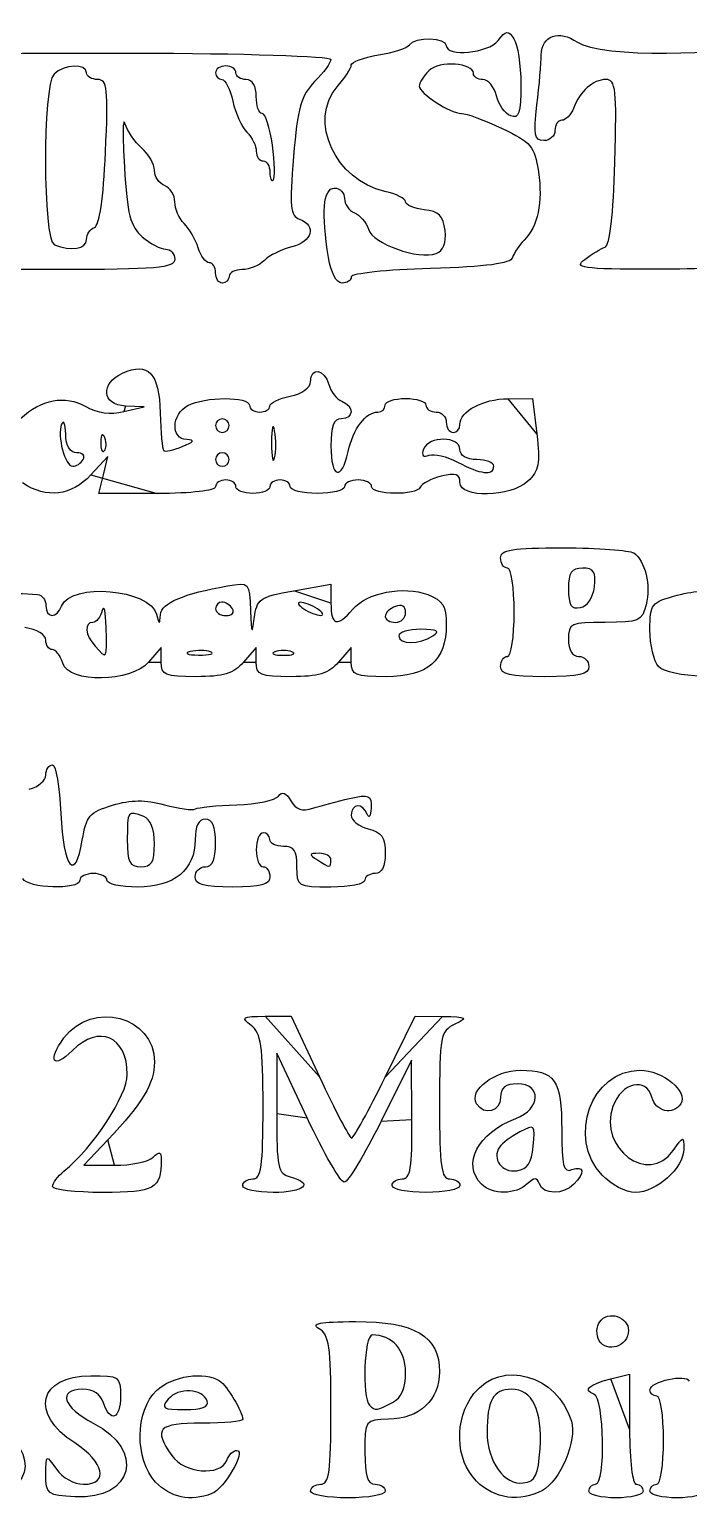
# Model space of a CAD drawing. Extents: x 1.04 to 4.15, y 7.76 to 9.54.
# Drawn here: x 1.458 to 1.782, y 7.79 to 8.514 of the extents above; entities that cross this region are included whole.
import ezdxf

# ---------------------------------------------------------------- set-up
doc = ezdxf.new("R2010")
doc.units = 0
doc.layers.add('Layer_1', color=7, linetype='CONTINUOUS')

msp = doc.modelspace()

# ---------------------------------------------------------------- linework, layer by layer
at = {"layer": 'Layer_1', "color": 7}
for points in [[(1.577653, 8.456916), (1.577653, 8.456916)], [(1.486429, 8.410516), (1.486429, 8.410516)], [(1.605235, 8.401627), (1.605235, 8.401627)], [(1.731069, 8.400779), (1.731068, 8.40078)], [(1.549761, 8.394127), (1.549762, 8.394127)], [(1.504759, 8.325989), (1.514759, 8.328343), (1.505592, 8.328737)], [(1.693461, 8.332358), (1.705496, 8.332469), (1.707548, 8.315143)], [(1.556425, 8.319131), (1.556425, 8.319131)], [(1.578782, 8.316593), (1.578782, 8.316593)], [(1.495369, 8.31309), (1.495369, 8.31309)], [(1.484758, 8.302465), (1.484758, 8.302465)], [(1.521064, 8.285803), (1.492369, 8.285803), (1.494652, 8.294898), (1.496934, 8.303993), (1.488506, 8.294898)], [(1.556425, 8.302465), (1.556425, 8.302465)], [(1.686425, 8.299132), (1.686425, 8.299131)], [(1.588263, 8.238037), (1.606425, 8.241329), (1.606425, 8.231897)], [(1.735813, 8.239993), (1.735813, 8.239993)], [(1.558092, 8.229131), (1.558092, 8.229131)], [(1.599758, 8.229131), (1.599758, 8.229131)], [(1.643092, 8.22736), (1.643092, 8.22736)], [(1.496038, 8.219963), (1.496038, 8.219963)], [(1.656425, 8.215798), (1.656425, 8.215798)], [(1.523092, 8.202974), (1.523092, 8.210151), (1.516867, 8.202974)], [(1.547322, 8.207982), (1.547322, 8.207982)], [(1.569758, 8.202974), (1.569758, 8.210151), (1.563534, 8.202974)], [(1.587258, 8.208005), (1.587258, 8.208005)], [(1.616425, 8.202974), (1.616425, 8.210151), (1.610201, 8.202974)], [(1.689758, 8.200798), (1.689758, 8.200798)], [(1.767258, 8.200791), (1.767258, 8.200784)], [(1.519758, 8.113771), (1.519758, 8.113771)], [(1.606425, 8.105795), (1.606425, 8.105795)], [(1.574161, 8.029022), (1.586896, 8.029133), (1.600827, 7.999199)], [(1.633092, 7.999133), (1.647796, 8.029133), (1.661277, 8.028908)], [(1.594739, 7.979133), (1.579788, 8.0108), (1.579777, 7.981321)], [(1.646186, 7.9783), (1.645948, 8.007467), (1.631077, 7.977467)], [(1.496917, 7.968295), (1.485072, 7.955795), (1.500082, 7.955795)], [(1.705821, 7.965201), (1.705821, 7.965201)], [(1.469758, 7.945387), (1.469758, 7.945387)], [(1.563095, 7.9458), (1.563092, 7.945795)], [(1.680425, 7.946462), (1.680425, 7.946462)], [(1.739582, 7.950982), (1.739582, 7.950983)], [(1.737639, 7.870772), (1.737639, 7.870772)], [(1.743935, 7.850883), (1.753095, 7.853182), (1.753095, 7.826154)], [(1.545612, 7.83996), (1.545612, 7.83996)], [(1.636648, 7.839243), (1.636648, 7.839243)], [(1.709107, 7.816513), (1.709107, 7.816513)], [(1.466429, 7.803824), (1.466429, 7.803824)], [(1.520343, 7.800175), (1.520343, 7.800175)], [(1.677944, 7.800641), (1.677944, 7.800641)], [(1.596429, 7.795793), (1.596429, 7.795793)], [(1.733095, 7.795793), (1.733095, 7.795793)], [(1.763095, 7.795793), (1.763095, 7.795793)]]:
    msp.add_lwpolyline(points, close=True, dxfattribs=at)
for points in [[(1.645033, 8.506232), (1.64752, 8.510256), (1.663095, 8.509879), (1.663095, 8.505794)], [(1.688498, 8.508294), (1.692406, 8.513394), (1.693389, 8.513498), (1.696314, 8.509127)], [(1.709733, 8.50127), (1.709766, 8.510667), (1.718504, 8.513719), (1.727441, 8.50746)], [(1.413095, 8.49568), (1.413095, 8.502048), (1.415827, 8.502229), (1.509761, 8.502091)], [(1.509761, 8.502091), (1.562928, 8.502013), (1.606428, 8.500632), (1.606428, 8.499023)], [(1.629836, 8.501192), (1.63721, 8.502371), (1.644048, 8.504639), (1.645033, 8.506232)], [(1.663095, 8.505794), (1.663095, 8.50005), (1.683736, 8.502081), (1.688498, 8.508294)], [(1.696314, 8.509127), (1.698154, 8.506377), (1.699683, 8.496299), (1.699711, 8.486732)], [(1.727441, 8.50746), (1.738305, 8.49985), (1.804802, 8.500344), (1.8125, 8.508091)], [(1.486429, 8.49246), (1.486429, 8.497102), (1.475272, 8.496638), (1.470429, 8.491794)], [(1.554762, 8.495794), (1.552012, 8.495794), (1.549762, 8.494294), (1.549762, 8.49246)], [(1.559762, 8.49246), (1.559762, 8.494294), (1.557512, 8.495794), (1.554762, 8.495794)], [(1.606428, 8.499023), (1.606428, 8.497413), (1.602831, 8.4925), (1.598435, 8.488104)], [(1.609452, 8.48547), (1.613289, 8.489876), (1.616429, 8.494733), (1.616429, 8.496264)], [(1.616429, 8.496264), (1.616429, 8.497796), (1.622462, 8.500013), (1.629836, 8.501192)], [(1.676429, 8.492072), (1.676429, 8.497392), (1.659575, 8.498464), (1.654574, 8.493463)], [(1.707602, 8.476627), (1.708758, 8.486252), (1.709717, 8.497342), (1.709733, 8.50127)], [(1.470429, 8.491794), (1.464719, 8.486084), (1.46487, 8.410312), (1.470595, 8.408001)], [(1.491866, 8.489127), (1.488875, 8.489127), (1.486429, 8.490627), (1.486429, 8.49246)], [(1.495717, 8.453466), (1.497113, 8.484865), (1.496652, 8.489127), (1.491866, 8.489127)], [(1.549762, 8.49246), (1.549762, 8.490627), (1.551143, 8.489127), (1.55283, 8.489127)], [(1.55283, 8.489127), (1.554518, 8.489127), (1.556951, 8.484337), (1.558237, 8.478483)], [(1.564762, 8.489127), (1.562012, 8.489127), (1.559762, 8.490627), (1.559762, 8.49246)], [(1.569762, 8.480794), (1.569762, 8.485979), (1.567873, 8.489127), (1.564762, 8.489127)], [(1.598435, 8.488104), (1.59175, 8.481419), (1.590049, 8.4754), (1.588044, 8.451331)], [(1.654574, 8.493463), (1.651927, 8.490816), (1.649762, 8.487431), (1.649762, 8.485939)], [(1.681067, 8.489127), (1.678516, 8.489127), (1.676429, 8.490452), (1.676429, 8.492072)], [(1.687705, 8.481162), (1.686605, 8.485543), (1.683619, 8.489127), (1.681067, 8.489127)], [(1.74147, 8.489127), (1.735144, 8.489127), (1.728717, 8.483422), (1.725513, 8.47496)], [(1.745874, 8.448567), (1.746861, 8.484536), (1.746362, 8.489127), (1.74147, 8.489127)], [(1.572642, 8.47246), (1.571058, 8.47246), (1.569762, 8.47621), (1.569762, 8.480794)], [(1.632946, 8.43416), (1.608561, 8.439516), (1.595077, 8.468966), (1.609452, 8.48547)], [(1.649762, 8.485939), (1.649762, 8.482359), (1.66502, 8.472453), (1.670478, 8.472489)], [(1.694733, 8.471266), (1.691967, 8.472327), (1.688805, 8.47678), (1.687705, 8.481162)], [(1.699711, 8.486732), (1.699755, 8.472582), (1.698824, 8.469697), (1.694733, 8.471266)], [(1.558237, 8.478483), (1.559523, 8.472628), (1.562642, 8.465771), (1.565168, 8.463245)], [(1.710964, 8.459127), (1.706328, 8.459127), (1.705818, 8.461778), (1.707602, 8.476627)], [(1.725513, 8.47496), (1.724299, 8.471752), (1.721757, 8.469127), (1.719867, 8.469127)], [(1.505267, 8.467508), (1.504193, 8.471149), (1.504071, 8.461505), (1.504995, 8.446077)], [(1.513491, 8.455451), (1.510042, 8.458442), (1.506341, 8.463868), (1.505267, 8.467508)], [(1.577653, 8.456916), (1.576481, 8.465465), (1.574226, 8.47246), (1.572642, 8.47246)], [(1.670478, 8.472489), (1.672834, 8.472511), (1.681845, 8.469171), (1.690502, 8.46508)], [(1.719867, 8.469127), (1.717976, 8.469127), (1.716429, 8.466877), (1.716429, 8.464127)], [(1.565168, 8.463245), (1.567695, 8.460718), (1.569762, 8.456508), (1.569762, 8.453889)], [(1.690502, 8.46508), (1.704759, 8.458343), (1.70644, 8.456329), (1.708332, 8.443714)], [(1.716429, 8.464127), (1.716429, 8.461377), (1.71397, 8.459127), (1.710964, 8.459127)], [(1.49028, 8.416522), (1.492733, 8.41734), (1.494706, 8.430743), (1.495717, 8.453466)], [(1.519762, 8.444465), (1.519762, 8.447516), (1.51694, 8.452459), (1.513491, 8.455451)], [(1.569762, 8.453889), (1.569762, 8.45127), (1.571262, 8.449127), (1.573095, 8.449127)], [(1.578106, 8.439694), (1.579028, 8.440616), (1.578825, 8.448366), (1.577653, 8.456916)], [(1.588044, 8.451331), (1.585974, 8.426477), (1.586382, 8.422269), (1.591038, 8.420482)], [(1.504995, 8.446077), (1.506382, 8.422936), (1.50791, 8.416957), (1.513729, 8.411911)], [(1.524762, 8.436999), (1.522012, 8.438055), (1.519762, 8.441414), (1.519762, 8.444465)], [(1.573095, 8.449127), (1.574929, 8.449127), (1.576429, 8.446627), (1.576429, 8.443572)], [(1.741068, 8.40678), (1.743417, 8.40756), (1.745167, 8.422774), (1.745874, 8.448567)], [(1.529762, 8.429009), (1.529762, 8.432348), (1.527512, 8.435944), (1.524762, 8.436999)], [(1.576429, 8.443572), (1.576429, 8.440516), (1.577183, 8.438771), (1.578106, 8.439694)], [(1.708332, 8.443714), (1.710577, 8.428741), (1.70811, 8.416999), (1.701286, 8.410176)], [(1.605235, 8.401627), (1.60161, 8.423559), (1.602634, 8.435794), (1.608095, 8.435794)], [(1.608095, 8.435794), (1.610845, 8.435794), (1.613095, 8.433497), (1.613095, 8.430689)], [(1.613095, 8.430689), (1.613095, 8.427882), (1.615288, 8.424743), (1.617968, 8.423715)], [(1.643095, 8.429084), (1.643095, 8.43065), (1.638528, 8.432934), (1.632946, 8.43416)], [(1.534322, 8.418376), (1.531814, 8.420885), (1.529762, 8.425669), (1.529762, 8.429009)], [(1.617968, 8.423715), (1.620649, 8.422686), (1.623739, 8.419016), (1.624836, 8.415559)], [(1.652262, 8.425182), (1.64722, 8.425762), (1.643095, 8.427518), (1.643095, 8.429084)], [(1.662485, 8.414941), (1.661655, 8.422162), (1.659467, 8.424353), (1.652262, 8.425182)], [(1.486429, 8.410516), (1.486429, 8.413113), (1.488162, 8.415816), (1.49028, 8.416522)], [(1.541214, 8.406472), (1.539931, 8.410511), (1.53683, 8.415868), (1.534322, 8.418376)], [(1.591038, 8.420482), (1.599497, 8.417236), (1.597351, 8.409486), (1.587294, 8.406962)], [(1.624836, 8.415559), (1.62709, 8.408458), (1.649585, 8.4004), (1.658068, 8.403656)], [(1.470595, 8.408001), (1.478834, 8.404677), (1.486429, 8.405883), (1.486429, 8.410516)], [(1.513729, 8.411911), (1.517608, 8.408546), (1.522802, 8.405794), (1.525272, 8.405794)], [(1.658068, 8.403656), (1.661728, 8.40506), (1.663192, 8.4088), (1.662485, 8.414941)], [(1.701286, 8.410176), (1.698942, 8.407831), (1.696392, 8.404011), (1.69562, 8.401687)], [(1.471428, 8.395794), (1.415317, 8.395794), (1.413095, 8.396048), (1.413095, 8.40246)], [(1.529762, 8.400794), (1.529762, 8.39654), (1.521058, 8.395794), (1.471428, 8.395794)], [(1.525272, 8.405794), (1.527741, 8.405794), (1.529762, 8.403544), (1.529762, 8.400794)], [(1.546653, 8.399127), (1.544943, 8.399127), (1.542496, 8.402432), (1.541214, 8.406472)], [(1.587294, 8.406962), (1.582271, 8.405701), (1.576164, 8.402672), (1.573723, 8.400232)], [(1.611865, 8.389127), (1.609181, 8.389127), (1.60645, 8.394275), (1.605235, 8.401627)], [(1.69562, 8.401687), (1.694622, 8.398685), (1.682947, 8.397136), (1.655322, 8.39634)], [(1.765596, 8.395899), (1.729433, 8.395988), (1.725484, 8.396551), (1.731069, 8.400779)], [(1.731068, 8.40078), (1.734536, 8.403405), (1.739036, 8.406105), (1.741068, 8.40678)], [(1.549762, 8.394127), (1.549762, 8.396877), (1.548363, 8.399127), (1.546653, 8.399127)], [(1.553095, 8.389127), (1.551261, 8.389127), (1.549761, 8.391377), (1.549761, 8.394127)], [(1.562857, 8.395794), (1.559321, 8.395794), (1.556428, 8.394294), (1.556428, 8.39246)], [(1.573723, 8.400232), (1.571282, 8.397791), (1.566392, 8.395794), (1.562857, 8.395794)], [(1.655322, 8.39634), (1.633931, 8.395725), (1.616429, 8.393849), (1.616429, 8.392174)], [(1.806429, 8.398563), (1.806429, 8.39704), (1.788054, 8.395841), (1.765596, 8.395899)], [(1.556428, 8.39246), (1.556428, 8.390627), (1.554928, 8.389127), (1.553095, 8.389127)], [(1.616429, 8.392174), (1.616429, 8.390498), (1.614375, 8.389127), (1.611865, 8.389127)], [(1.504139, 8.344909), (1.516743, 8.350652), (1.522166, 8.344916), (1.522606, 8.32537)], [(1.505592, 8.328737), (1.493979, 8.329237), (1.493025, 8.339846), (1.504139, 8.344909)], [(1.596426, 8.340714), (1.596426, 8.348034), (1.603407, 8.346982), (1.605399, 8.339361)], [(1.586426, 8.333631), (1.592291, 8.334804), (1.596426, 8.337733), (1.596426, 8.340714)], [(1.605399, 8.339361), (1.606325, 8.335822), (1.609185, 8.332119), (1.611754, 8.331133)], [(1.454049, 8.322641), (1.464239, 8.332134), (1.475752, 8.334251), (1.486017, 8.328518)], [(1.486017, 8.328518), (1.491718, 8.325334), (1.498237, 8.324454), (1.504759, 8.325989)], [(1.535592, 8.312253), (1.527623, 8.312542), (1.528067, 8.324658), (1.536206, 8.329014)], [(1.536206, 8.329014), (1.544452, 8.333427), (1.566426, 8.333512), (1.566426, 8.329131)], [(1.566426, 8.329131), (1.566426, 8.327298), (1.568676, 8.325798), (1.571426, 8.325798)], [(1.571426, 8.325798), (1.574176, 8.325798), (1.576426, 8.32711), (1.576426, 8.328714)], [(1.576426, 8.328714), (1.576426, 8.330318), (1.580926, 8.332531), (1.586426, 8.333631)], [(1.611754, 8.331133), (1.617976, 8.328745), (1.617738, 8.322464), (1.611425, 8.322464)], [(1.62952, 8.325798), (1.631485, 8.325798), (1.633092, 8.327298), (1.633092, 8.329131)], [(1.633092, 8.329131), (1.633092, 8.330964), (1.637592, 8.332464), (1.643092, 8.332464)], [(1.643092, 8.332464), (1.648592, 8.332464), (1.653092, 8.330964), (1.653092, 8.329131)], [(1.653092, 8.329131), (1.653092, 8.327298), (1.655342, 8.325798), (1.658092, 8.325798)], [(1.669758, 8.319597), (1.669758, 8.326202), (1.680988, 8.332248), (1.693461, 8.332358)], [(1.476162, 8.314965), (1.476017, 8.320006), (1.475121, 8.322192), (1.47417, 8.319822)], [(1.522606, 8.32537), (1.522819, 8.315881), (1.523549, 8.307563), (1.524226, 8.306886)], [(1.553092, 8.322465), (1.551258, 8.322465), (1.549758, 8.320965), (1.549758, 8.319131)], [(1.556425, 8.319131), (1.556425, 8.320965), (1.554925, 8.322465), (1.553092, 8.322465)], [(1.611425, 8.322464), (1.607814, 8.322464), (1.606425, 8.318761), (1.606425, 8.309131)], [(1.6149, 8.306442), (1.61736, 8.317642), (1.62352, 8.325798), (1.62952, 8.325798)], [(1.658092, 8.325798), (1.660842, 8.325798), (1.663092, 8.323548), (1.663092, 8.320798)], [(1.47417, 8.319822), (1.471847, 8.314033), (1.475777, 8.299131), (1.479625, 8.299131)], [(1.481622, 8.305798), (1.478238, 8.305798), (1.476333, 8.308997), (1.476162, 8.314965)], [(1.495369, 8.31309), (1.494304, 8.315749), (1.493515, 8.314959), (1.493355, 8.311076)], [(1.549758, 8.319131), (1.549758, 8.317298), (1.551258, 8.315798), (1.553092, 8.315798)], [(1.553092, 8.315798), (1.554925, 8.315798), (1.556425, 8.317298), (1.556425, 8.319131)], [(1.578782, 8.316593), (1.577985, 8.320739), (1.577302, 8.318131), (1.577265, 8.310798)], [(1.578715, 8.303259), (1.57955, 8.306446), (1.57958, 8.312446), (1.578782, 8.316593)], [(1.669758, 8.307465), (1.669758, 8.313981), (1.654443, 8.314127), (1.651951, 8.307635)], [(1.663092, 8.320798), (1.663092, 8.318048), (1.664592, 8.315798), (1.666425, 8.315798)], [(1.666425, 8.315798), (1.668258, 8.315798), (1.669758, 8.317507), (1.669758, 8.319597)], [(1.707548, 8.315143), (1.709265, 8.300649), (1.708546, 8.296836), (1.703152, 8.29181)], [(1.493355, 8.311076), (1.49321, 8.307562), (1.493998, 8.305593), (1.495105, 8.306701)], [(1.495105, 8.306701), (1.496213, 8.307809), (1.496331, 8.310684), (1.495369, 8.31309)], [(1.524226, 8.306886), (1.524903, 8.30621), (1.52905, 8.307092), (1.533441, 8.308849)], [(1.533441, 8.308849), (1.539235, 8.311166), (1.539825, 8.3121), (1.535592, 8.312253)], [(1.577265, 8.310798), (1.577232, 8.303465), (1.577881, 8.300072), (1.578715, 8.303259)], [(1.606425, 8.309131), (1.606425, 8.29317), (1.611623, 8.291521), (1.6149, 8.306442)], [(1.651951, 8.307635), (1.65075, 8.304504), (1.6517, 8.303419), (1.654652, 8.304552)], [(1.678092, 8.302465), (1.672906, 8.302465), (1.669758, 8.304354), (1.669758, 8.307465)], [(1.479625, 8.299131), (1.481315, 8.299131), (1.483625, 8.300631), (1.484758, 8.302465)], [(1.484758, 8.302465), (1.485891, 8.304298), (1.48448, 8.305798), (1.481622, 8.305798)], [(1.553092, 8.305798), (1.551258, 8.305798), (1.549758, 8.304298), (1.549758, 8.302465)], [(1.549758, 8.302465), (1.549758, 8.300631), (1.551258, 8.299131), (1.553092, 8.299131)], [(1.556425, 8.302465), (1.556425, 8.304298), (1.554925, 8.305798), (1.553092, 8.305798)], [(1.553092, 8.299131), (1.554925, 8.299131), (1.556425, 8.300631), (1.556425, 8.302465)], [(1.654652, 8.304552), (1.657157, 8.305513), (1.663456, 8.303997), (1.668649, 8.301183)], [(1.668649, 8.301183), (1.679672, 8.295209), (1.686425, 8.29443), (1.686425, 8.299132)], [(1.686425, 8.299131), (1.686425, 8.300965), (1.682675, 8.302465), (1.678092, 8.302465)], [(1.488506, 8.294898), (1.478954, 8.284592), (1.466875, 8.283171), (1.454994, 8.290956)], [(1.554758, 8.29247), (1.552008, 8.29247), (1.549758, 8.29097), (1.549758, 8.289137)], [(1.559758, 8.289137), (1.559758, 8.29097), (1.557508, 8.29247), (1.554758, 8.29247)], [(1.581425, 8.29247), (1.578675, 8.29247), (1.576425, 8.29097), (1.576425, 8.289137)], [(1.586425, 8.289137), (1.586425, 8.29097), (1.584175, 8.29247), (1.581425, 8.29247)], [(1.619758, 8.29247), (1.616092, 8.29247), (1.613092, 8.29097), (1.613092, 8.289137)], [(1.626425, 8.289137), (1.626425, 8.29097), (1.623425, 8.29247), (1.619758, 8.29247)], [(1.660592, 8.294251), (1.65555, 8.293), (1.650925, 8.290588), (1.650314, 8.28889)], [(1.669758, 8.291165), (1.669758, 8.295343), (1.667735, 8.296024), (1.660592, 8.294251)], [(1.549758, 8.289137), (1.549758, 8.287173), (1.537971, 8.285803), (1.521064, 8.285803)], [(1.568092, 8.285803), (1.563508, 8.285803), (1.559758, 8.287303), (1.559758, 8.289137)], [(1.576425, 8.289137), (1.576425, 8.287303), (1.572675, 8.285803), (1.568092, 8.285803)], [(1.599758, 8.285803), (1.592425, 8.285803), (1.586425, 8.287303), (1.586425, 8.289137)], [(1.613092, 8.289137), (1.613092, 8.287303), (1.607092, 8.285803), (1.599758, 8.285803)], [(1.650314, 8.28889), (1.648809, 8.284708), (1.626425, 8.284939), (1.626425, 8.289137)], [(1.703152, 8.29181), (1.694628, 8.283868), (1.669758, 8.283387), (1.669758, 8.291165)], [(1.689758, 8.254131), (1.689758, 8.258219), (1.695384, 8.259122), (1.720592, 8.25908)], [(1.720592, 8.25908), (1.73755, 8.259058), (1.753098, 8.257927), (1.755142, 8.25658)], [(1.755142, 8.25658), (1.760747, 8.252888), (1.763627, 8.24076), (1.761198, 8.231082)], [(1.693092, 8.249131), (1.691258, 8.249131), (1.689758, 8.251381), (1.689758, 8.254131)], [(1.696425, 8.227465), (1.696425, 8.239687), (1.694972, 8.249131), (1.693092, 8.249131)], [(1.72998, 8.249131), (1.724512, 8.249131), (1.723092, 8.247019), (1.723092, 8.238887)], [(1.735813, 8.239993), (1.736662, 8.247347), (1.735523, 8.249131), (1.72998, 8.249131)], [(1.474176, 8.230481), (1.478687, 8.242235), (1.517554, 8.238868), (1.52083, 8.226439)], [(1.555592, 8.240405), (1.566343, 8.242283), (1.566429, 8.242192), (1.566958, 8.228214)], [(1.423925, 8.234707), (1.436487, 8.236767), (1.449385, 8.237253), (1.462258, 8.236152)], [(1.462258, 8.236152), (1.46455, 8.235957), (1.466425, 8.233546), (1.466425, 8.230796)], [(1.522705, 8.226373), (1.52309, 8.231928), (1.534199, 8.236669), (1.555592, 8.240405)], [(1.568797, 8.224438), (1.570013, 8.23404), (1.571345, 8.234971), (1.588263, 8.238037)], [(1.617158, 8.228944), (1.624172, 8.237136), (1.642078, 8.240619), (1.65396, 8.236101)], [(1.65396, 8.236101), (1.661421, 8.233265), (1.663092, 8.230574), (1.663092, 8.22139)], [(1.723092, 8.238887), (1.723092, 8.230931), (1.724395, 8.22889), (1.728925, 8.229749)], [(1.728925, 8.229749), (1.732443, 8.230416), (1.735177, 8.234482), (1.735813, 8.239993)], [(1.763092, 8.218862), (1.763092, 8.23162), (1.763682, 8.232367), (1.776477, 8.235812)], [(1.776477, 8.235812), (1.785539, 8.238252), (1.793693, 8.238358), (1.801726, 8.23614)], [(1.466425, 8.230796), (1.466425, 8.224479), (1.471789, 8.224262), (1.474176, 8.230481)], [(1.494127, 8.228296), (1.493288, 8.225088), (1.491213, 8.222463), (1.489514, 8.222463)], [(1.496038, 8.219963), (1.495826, 8.227754), (1.494966, 8.231504), (1.494127, 8.228296)], [(1.552895, 8.232465), (1.55117, 8.232465), (1.549758, 8.230965), (1.549758, 8.229131)], [(1.549758, 8.229131), (1.549758, 8.227298), (1.552097, 8.225798), (1.554955, 8.225798)], [(1.558092, 8.229131), (1.556958, 8.230965), (1.55462, 8.232465), (1.552895, 8.232465)], [(1.554955, 8.225798), (1.557813, 8.225798), (1.559225, 8.227298), (1.558092, 8.229131)], [(1.566958, 8.228214), (1.567391, 8.216795), (1.567738, 8.216081), (1.568797, 8.224438)], [(1.591425, 8.232363), (1.589592, 8.232363), (1.590342, 8.230909), (1.593092, 8.229131)], [(1.599758, 8.229131), (1.597008, 8.230909), (1.593258, 8.232363), (1.591425, 8.232363)], [(1.593092, 8.229131), (1.595842, 8.227354), (1.599592, 8.2259), (1.601425, 8.2259)], [(1.601425, 8.2259), (1.603258, 8.2259), (1.602508, 8.227354), (1.599758, 8.229131)], [(1.606425, 8.231897), (1.606425, 8.220831), (1.609489, 8.219988), (1.617158, 8.228944)], [(1.638092, 8.230337), (1.635342, 8.229281), (1.633092, 8.227079), (1.633092, 8.225441)], [(1.643092, 8.22736), (1.643092, 8.230342), (1.641137, 8.231506), (1.638092, 8.230337)], [(1.638092, 8.222465), (1.640842, 8.222465), (1.643092, 8.224668), (1.643092, 8.22736)], [(1.693092, 8.205798), (1.694972, 8.205798), (1.696425, 8.215243), (1.696425, 8.227465)], [(1.761198, 8.231082), (1.759207, 8.223148), (1.757611, 8.222465), (1.741063, 8.222465)], [(1.466425, 8.213753), (1.466425, 8.216374), (1.461947, 8.219032), (1.456083, 8.219892)], [(1.489514, 8.222463), (1.485126, 8.222463), (1.48569, 8.216349), (1.490592, 8.210782)], [(1.490592, 8.210782), (1.496438, 8.204142), (1.496469, 8.204194), (1.496038, 8.219963)], [(1.52083, 8.226439), (1.522201, 8.221241), (1.522349, 8.221235), (1.522705, 8.226373)], [(1.633092, 8.225441), (1.633092, 8.223804), (1.635342, 8.222465), (1.638092, 8.222465)], [(1.663092, 8.22139), (1.663092, 8.203765), (1.65389, 8.195798), (1.633534, 8.195798)], [(1.741063, 8.222465), (1.724116, 8.222465), (1.723092, 8.22199), (1.723092, 8.214131)], [(1.469534, 8.209131), (1.467824, 8.209131), (1.466425, 8.211211), (1.466425, 8.213753)], [(1.650592, 8.21908), (1.644633, 8.219114), (1.639758, 8.217631), (1.639758, 8.215798)], [(1.639758, 8.215798), (1.639758, 8.211564), (1.649873, 8.211564), (1.656425, 8.215798)], [(1.656425, 8.215798), (1.660219, 8.21825), (1.658812, 8.219042), (1.650592, 8.21908)], [(1.723092, 8.214131), (1.723092, 8.208946), (1.72498, 8.205798), (1.728092, 8.205798)], [(1.767258, 8.200784), (1.764967, 8.203387), (1.763092, 8.211522), (1.763092, 8.218862)], [(1.474758, 8.202464), (1.473594, 8.206131), (1.471243, 8.209131), (1.469534, 8.209131)], [(1.537322, 8.208106), (1.534078, 8.20726), (1.535925, 8.206513), (1.541425, 8.206446)], [(1.547322, 8.207982), (1.545065, 8.208896), (1.540565, 8.208951), (1.537322, 8.208106)], [(1.541425, 8.206446), (1.546925, 8.206379), (1.549578, 8.207069), (1.547322, 8.207982)], [(1.578925, 8.208005), (1.576633, 8.20708), (1.578508, 8.206323), (1.583092, 8.206323)], [(1.587258, 8.208005), (1.584967, 8.208929), (1.581217, 8.208929), (1.578925, 8.208005)], [(1.583092, 8.206323), (1.587675, 8.206323), (1.58955, 8.20708), (1.587258, 8.208005)], [(1.689758, 8.200798), (1.689758, 8.203548), (1.691258, 8.205798), (1.693092, 8.205798)], [(1.728092, 8.205798), (1.730842, 8.205798), (1.733092, 8.203548), (1.733092, 8.200798)], [(1.516867, 8.202974), (1.50809, 8.192855), (1.477924, 8.192489), (1.474758, 8.202464)], [(1.540201, 8.195798), (1.524908, 8.195798), (1.523092, 8.19656), (1.523092, 8.202974)], [(1.563534, 8.202974), (1.558672, 8.197368), (1.553565, 8.195798), (1.540201, 8.195798)], [(1.586867, 8.195798), (1.571575, 8.195798), (1.569758, 8.19656), (1.569758, 8.202974)], [(1.610201, 8.202974), (1.605338, 8.197368), (1.600232, 8.195798), (1.586867, 8.195798)], [(1.633534, 8.195798), (1.618242, 8.195798), (1.616425, 8.19656), (1.616425, 8.202974)], [(1.711425, 8.195798), (1.694388, 8.195798), (1.689758, 8.196867), (1.689758, 8.200798)], [(1.733092, 8.200798), (1.733092, 8.196866), (1.728462, 8.195798), (1.711425, 8.195798)], [(1.806425, 8.199138), (1.806425, 8.193887), (1.77206, 8.195337), (1.767258, 8.200791)], [(1.458248, 8.140536), (1.462745, 8.141664), (1.466424, 8.144809), (1.466424, 8.147524)], [(1.466424, 8.147524), (1.466424, 8.150239), (1.467859, 8.152461), (1.469612, 8.152461)], [(1.469612, 8.152461), (1.471365, 8.152461), (1.47324, 8.141706), (1.473778, 8.128561)], [(1.499132, 8.132667), (1.508278, 8.135407), (1.515371, 8.135478), (1.524634, 8.132921)], [(1.524634, 8.132921), (1.531691, 8.130972), (1.538532, 8.130037), (1.539836, 8.130842)], [(1.539836, 8.130842), (1.541139, 8.131648), (1.55028, 8.13257), (1.560148, 8.13289)], [(1.560148, 8.13289), (1.570017, 8.133211), (1.579244, 8.135121), (1.580652, 8.137134)], [(1.580652, 8.137134), (1.582371, 8.139591), (1.58437, 8.138829), (1.586733, 8.134815)], [(1.586733, 8.134815), (1.589238, 8.13056), (1.592344, 8.129507), (1.597505, 8.131163)], [(1.597505, 8.131163), (1.601494, 8.132443), (1.609633, 8.134601), (1.615591, 8.135958)], [(1.615591, 8.135958), (1.625255, 8.138159), (1.626396, 8.137654), (1.626161, 8.131277)], [(1.624217, 8.128294), (1.621944, 8.133927), (1.616424, 8.133592), (1.616424, 8.127822)], [(1.473778, 8.128561), (1.474871, 8.101899), (1.480949, 8.094396), (1.48433, 8.115537)], [(1.48433, 8.115537), (1.486232, 8.127433), (1.487828, 8.12928), (1.499132, 8.132667)], [(1.514486, 8.127105), (1.506493, 8.130171), (1.506425, 8.130075), (1.506425, 8.115795)], [(1.519758, 8.113771), (1.519758, 8.12101), (1.51786, 8.12581), (1.514486, 8.127105)], [(1.544758, 8.125794), (1.541424, 8.125794), (1.539758, 8.122461), (1.539758, 8.115794)], [(1.549758, 8.114127), (1.549758, 8.122276), (1.54825, 8.125794), (1.544758, 8.125794)], [(1.616424, 8.127822), (1.616424, 8.125271), (1.620174, 8.122242), (1.624758, 8.121092)], [(1.626161, 8.131277), (1.626017, 8.127345), (1.625141, 8.126003), (1.624217, 8.128294)], [(1.573091, 8.119127), (1.571258, 8.119127), (1.569758, 8.115377), (1.569758, 8.110794)], [(1.576424, 8.115794), (1.576424, 8.117627), (1.574924, 8.119127), (1.573091, 8.119127)], [(1.624758, 8.121092), (1.631315, 8.119446), (1.633091, 8.116883), (1.633091, 8.109064)], [(1.506425, 8.115795), (1.506425, 8.104683), (1.507536, 8.102461), (1.513092, 8.102461)], [(1.539758, 8.115794), (1.539758, 8.100946), (1.529454, 8.092461), (1.511424, 8.092461)], [(1.513092, 8.102461), (1.518448, 8.102461), (1.519758, 8.104683), (1.519758, 8.113771)], [(1.544758, 8.102461), (1.54825, 8.102461), (1.549758, 8.105979), (1.549758, 8.114127)], [(1.583091, 8.112461), (1.579424, 8.112461), (1.576424, 8.113961), (1.576424, 8.115794)], [(1.589758, 8.102461), (1.589758, 8.110239), (1.588276, 8.112461), (1.583091, 8.112461)], [(1.569758, 8.110794), (1.569758, 8.106211), (1.571258, 8.102461), (1.573091, 8.102461)], [(1.600592, 8.109077), (1.595606, 8.109032), (1.595485, 8.108556), (1.599758, 8.105795)], [(1.599758, 8.105795), (1.606049, 8.101729), (1.606425, 8.101729), (1.606425, 8.105795)], [(1.606425, 8.105795), (1.606425, 8.107628), (1.6038, 8.109105), (1.600592, 8.109077)], [(1.633091, 8.109064), (1.633091, 8.102454), (1.631417, 8.099127), (1.628091, 8.099127)], [(1.489758, 8.099127), (1.486091, 8.099127), (1.483091, 8.097627), (1.483091, 8.095794)], [(1.496424, 8.095794), (1.496424, 8.097627), (1.493424, 8.099127), (1.489758, 8.099127)], [(1.539758, 8.097461), (1.539758, 8.100211), (1.542008, 8.102461), (1.544758, 8.102461)], [(1.558091, 8.092461), (1.544017, 8.092461), (1.539758, 8.093622), (1.539758, 8.097461)], [(1.576424, 8.097461), (1.576424, 8.093622), (1.572165, 8.092461), (1.558091, 8.092461)], [(1.573091, 8.102461), (1.574924, 8.102461), (1.576424, 8.100211), (1.576424, 8.097461)], [(1.606424, 8.092461), (1.590128, 8.092461), (1.589758, 8.092683), (1.589758, 8.102461)], [(1.628091, 8.099127), (1.625341, 8.099127), (1.623091, 8.097627), (1.623091, 8.095794)], [(1.483091, 8.095794), (1.483091, 8.090938), (1.457334, 8.091703), (1.455036, 8.096627)], [(1.511424, 8.092461), (1.503174, 8.092461), (1.496424, 8.093961), (1.496424, 8.095794)], [(1.623091, 8.095794), (1.623091, 8.093961), (1.615591, 8.092461), (1.606424, 8.092461)], [(1.475313, 8.01835), (1.489284, 8.037142), (1.519758, 8.029042), (1.519758, 8.006537)], [(1.506425, 8.000428), (1.506425, 8.019146), (1.492513, 8.025216), (1.47948, 8.012184)], [(1.567258, 8.024488), (1.562081, 8.028418), (1.562857, 8.028928), (1.574161, 8.029022)], [(1.573092, 7.984594), (1.573092, 8.014462), (1.57217, 8.020759), (1.567258, 8.024488)], [(1.667258, 8.025065), (1.660164, 8.021644), (1.659758, 8.019493), (1.659758, 7.985291)], [(1.661277, 8.028908), (1.673419, 8.028704), (1.674013, 8.028323), (1.667258, 8.025065)], [(1.47948, 8.012184), (1.469977, 8.002681), (1.46697, 8.007129), (1.475313, 8.01835)], [(1.519758, 8.006537), (1.519758, 7.996006), (1.513931, 7.986248), (1.496917, 7.968295)], [(1.475312, 7.952887), (1.489903, 7.964907), (1.506425, 7.990152), (1.506425, 8.000428)], [(1.600827, 7.999199), (1.608489, 7.982736), (1.615575, 7.969236), (1.616572, 7.969199)], [(1.616572, 7.969199), (1.61757, 7.969166), (1.625004, 7.982633), (1.633092, 7.999133)], [(1.677962, 7.986005), (1.673881, 7.992608), (1.686841, 8.002462), (1.699609, 8.002462)], [(1.698092, 7.995795), (1.691981, 7.995795), (1.689759, 7.994017), (1.689759, 7.989128)], [(1.697264, 7.978814), (1.709467, 7.983453), (1.710068, 7.995795), (1.698092, 7.995795)], [(1.699609, 8.002462), (1.716545, 8.002462), (1.719759, 7.997779), (1.719759, 7.973105)], [(1.739582, 7.950983), (1.722298, 7.969381), (1.734234, 8.002462), (1.758156, 8.002462)], [(1.764012, 7.989303), (1.761382, 7.999359), (1.749021, 7.996399), (1.744935, 7.984735)], [(1.758156, 8.002462), (1.769405, 8.002462), (1.782005, 7.992127), (1.778221, 7.986005)], [(1.689759, 7.989128), (1.689759, 7.982105), (1.681692, 7.979969), (1.677962, 7.986005)], [(1.778221, 7.986005), (1.774542, 7.980052), (1.765907, 7.982056), (1.764012, 7.989303)], [(1.568092, 7.949128), (1.572223, 7.949128), (1.573092, 7.955291), (1.573092, 7.984594)], [(1.579777, 7.981321), (1.579766, 7.954639), (1.580394, 7.951677), (1.586428, 7.950099)], [(1.659758, 7.985291), (1.659758, 7.955373), (1.660622, 7.949133), (1.664758, 7.949133)], [(1.744935, 7.984735), (1.73768, 7.964021), (1.762395, 7.945823), (1.774436, 7.963013)], [(1.612949, 7.947467), (1.611157, 7.947467), (1.602963, 7.961717), (1.594739, 7.979133)], [(1.631077, 7.977467), (1.622898, 7.960967), (1.61474, 7.947467), (1.612949, 7.947467)], [(1.641425, 7.949133), (1.645507, 7.949133), (1.646381, 7.95449), (1.646186, 7.9783)], [(1.680425, 7.946462), (1.670501, 7.956386), (1.678451, 7.971661), (1.697264, 7.978814)], [(1.705821, 7.965201), (1.706841, 7.975827), (1.706571, 7.97611), (1.699154, 7.972202)], [(1.699154, 7.972202), (1.694903, 7.969963), (1.690439, 7.966616), (1.689233, 7.964765)], [(1.719759, 7.973105), (1.719759, 7.955491), (1.720635, 7.952085), (1.724759, 7.953667)], [(1.774436, 7.963013), (1.779549, 7.970313), (1.779758, 7.970343), (1.779758, 7.963784)], [(1.500082, 7.955795), (1.508337, 7.955795), (1.516892, 7.957595), (1.519092, 7.959795)], [(1.519092, 7.959795), (1.522203, 7.962906), (1.523092, 7.962597), (1.523092, 7.958401)], [(1.689233, 7.964765), (1.685404, 7.958885), (1.690347, 7.952072), (1.697682, 7.953119)], [(1.697682, 7.953119), (1.703002, 7.953878), (1.705022, 7.956876), (1.705821, 7.965201)], [(1.779758, 7.963784), (1.779758, 7.954557), (1.766256, 7.942461), (1.755958, 7.942461)], [(1.469758, 7.945387), (1.469758, 7.946996), (1.472257, 7.950371), (1.475312, 7.952887)], [(1.523092, 7.958401), (1.523092, 7.944276), (1.519826, 7.942462), (1.494402, 7.942462)], [(1.724759, 7.953667), (1.730762, 7.955971), (1.731311, 7.952014), (1.725759, 7.946462)], [(1.494402, 7.942462), (1.480848, 7.942462), (1.469758, 7.943778), (1.469758, 7.945387)], [(1.563092, 7.945795), (1.563092, 7.947628), (1.565342, 7.949128), (1.568092, 7.949128)], [(1.578095, 7.942467), (1.569845, 7.942467), (1.563095, 7.943967), (1.563095, 7.9458)], [(1.586428, 7.950099), (1.598375, 7.946975), (1.593453, 7.942467), (1.578095, 7.942467)], [(1.636425, 7.9458), (1.636425, 7.947633), (1.638675, 7.949133), (1.641425, 7.949133)], [(1.653092, 7.942467), (1.643925, 7.942467), (1.636425, 7.943967), (1.636425, 7.9458)], [(1.669758, 7.9458), (1.669758, 7.943967), (1.662258, 7.942467), (1.653092, 7.942467)], [(1.664758, 7.949133), (1.667508, 7.949133), (1.669758, 7.947633), (1.669758, 7.9458)], [(1.702842, 7.946628), (1.69724, 7.941343), (1.68563, 7.941257), (1.680425, 7.946462)], [(1.708787, 7.946628), (1.707564, 7.949962), (1.706375, 7.949962), (1.702842, 7.946628)], [(1.725759, 7.946462), (1.720534, 7.941237), (1.710728, 7.941333), (1.708787, 7.946628)], [(1.755958, 7.942461), (1.75129, 7.942461), (1.744046, 7.94623), (1.739582, 7.950982)], [(1.737639, 7.870772), (1.736484, 7.873781), (1.737138, 7.877841), (1.739092, 7.879794)], [(1.739092, 7.879794), (1.74417, 7.884873), (1.753793, 7.880231), (1.752466, 7.873343)], [(1.600595, 7.875526), (1.596232, 7.878067), (1.60074, 7.878949), (1.618479, 7.879025)], [(1.606429, 7.835627), (1.606429, 7.866874), (1.605589, 7.872617), (1.600595, 7.875526)], [(1.618479, 7.879025), (1.647597, 7.879149), (1.659762, 7.871893), (1.659762, 7.854401)], [(1.626648, 7.87246), (1.622797, 7.87246), (1.62161, 7.841722), (1.625318, 7.838015)], [(1.643095, 7.854126), (1.643095, 7.865092), (1.636486, 7.87246), (1.626648, 7.87246)], [(1.752466, 7.873343), (1.750989, 7.86567), (1.740307, 7.863818), (1.737639, 7.870772)], [(1.676671, 7.843677), (1.690024, 7.860653), (1.717662, 7.852872), (1.724526, 7.830204)], [(1.480595, 7.819416), (1.458375, 7.833768), (1.462849, 7.85246), (1.488503, 7.85246)], [(1.488503, 7.85246), (1.502494, 7.85246), (1.503095, 7.852047), (1.503095, 7.84246)], [(1.52081, 7.845212), (1.528408, 7.85235), (1.544459, 7.854785), (1.551763, 7.849909)], [(1.659762, 7.854401), (1.659762, 7.840516), (1.649942, 7.831365), (1.634695, 7.83104)], [(1.636648, 7.839243), (1.641098, 7.841625), (1.643095, 7.846235), (1.643095, 7.854126)], [(1.735595, 7.843392), (1.729931, 7.845415), (1.732949, 7.848126), (1.743935, 7.850883)], [(1.763095, 7.845432), (1.763095, 7.849649), (1.781031, 7.853653), (1.782339, 7.849728)], [(1.484537, 7.845793), (1.471952, 7.845793), (1.474752, 7.836784), (1.489709, 7.829154)], [(1.494762, 7.839126), (1.49341, 7.843386), (1.489719, 7.845793), (1.484537, 7.845793)], [(1.520343, 7.800175), (1.509988, 7.811197), (1.510238, 7.83528), (1.52081, 7.845212)], [(1.545612, 7.83996), (1.543556, 7.846203), (1.531443, 7.846835), (1.526562, 7.840954)], [(1.551763, 7.849909), (1.555396, 7.847483), (1.563095, 7.834644), (1.563095, 7.831012)], [(1.677944, 7.800641), (1.667397, 7.811188), (1.666807, 7.831137), (1.676671, 7.843677)], [(1.695001, 7.845793), (1.686196, 7.845793), (1.683095, 7.840273), (1.683095, 7.824595)], [(1.709107, 7.816513), (1.710344, 7.835747), (1.705504, 7.845793), (1.695001, 7.845793)], [(1.766429, 7.84246), (1.764595, 7.84246), (1.763095, 7.843797), (1.763095, 7.845432)], [(1.503095, 7.84246), (1.503095, 7.831128), (1.497953, 7.829072), (1.494762, 7.839126)], [(1.526562, 7.840954), (1.522827, 7.836453), (1.523858, 7.835793), (1.534632, 7.835793)], [(1.534632, 7.835793), (1.543023, 7.835793), (1.546544, 7.837129), (1.545612, 7.83996)], [(1.625318, 7.838015), (1.628241, 7.835091), (1.629054, 7.835179), (1.636648, 7.839243)], [(1.736429, 7.799126), (1.741481, 7.799126), (1.740682, 7.841576), (1.735595, 7.843392)], [(1.769762, 7.820793), (1.769762, 7.833015), (1.768309, 7.84246), (1.766429, 7.84246)], [(1.489709, 7.829154), (1.515447, 7.816023), (1.509408, 7.791481), (1.480802, 7.792961)], [(1.543095, 7.829126), (1.521484, 7.829126), (1.519, 7.826456), (1.528284, 7.813201)], [(1.563095, 7.831012), (1.563095, 7.829974), (1.554095, 7.829126), (1.543095, 7.829126)], [(1.601429, 7.799126), (1.605569, 7.799126), (1.606429, 7.805404), (1.606429, 7.835627)], [(1.634695, 7.83104), (1.623139, 7.830793), (1.623115, 7.830761), (1.623105, 7.81496)], [(1.724526, 7.830204), (1.727357, 7.820855), (1.718939, 7.800704), (1.710263, 7.796061)], [(1.440595, 7.828493), (1.465629, 7.81471), (1.459229, 7.79149), (1.430802, 7.792961)], [(1.683095, 7.824595), (1.683095, 7.810448), (1.691704, 7.798457), (1.700917, 7.79977)], [(1.753095, 7.826154), (1.753095, 7.810358), (1.75448, 7.799126), (1.756429, 7.799126)], [(1.484951, 7.799126), (1.4975, 7.799126), (1.495164, 7.810007), (1.480595, 7.819416)], [(1.560204, 7.815793), (1.564942, 7.815793), (1.55403, 7.796865), (1.547946, 7.79453)], [(1.555223, 7.810793), (1.556278, 7.813543), (1.558519, 7.815793), (1.560204, 7.815793)], [(1.623105, 7.81496), (1.623098, 7.803103), (1.624351, 7.799126), (1.628095, 7.799126)], [(1.700917, 7.79977), (1.706931, 7.800627), (1.708259, 7.803343), (1.709107, 7.816513)], [(1.766429, 7.799126), (1.768309, 7.799126), (1.769762, 7.808571), (1.769762, 7.820793)], [(1.466429, 7.803824), (1.466429, 7.813933), (1.466435, 7.813936), (1.471618, 7.806535)], [(1.528284, 7.813201), (1.534362, 7.804523), (1.552205, 7.802928), (1.555223, 7.810793)], [(1.480802, 7.792961), (1.46718, 7.793666), (1.466429, 7.794234), (1.466429, 7.803824)], [(1.471618, 7.806535), (1.474572, 7.802316), (1.480314, 7.799126), (1.484951, 7.799126)], [(1.547946, 7.79453), (1.53747, 7.790511), (1.527508, 7.792548), (1.520343, 7.800175)], [(1.710263, 7.796061), (1.699224, 7.790153), (1.68665, 7.791935), (1.677944, 7.800641)], [(1.596429, 7.795793), (1.596429, 7.797626), (1.598679, 7.799126), (1.601429, 7.799126)], [(1.614762, 7.79246), (1.604679, 7.79246), (1.596429, 7.79396), (1.596429, 7.795793)], [(1.633095, 7.795793), (1.633095, 7.79396), (1.624845, 7.79246), (1.614762, 7.79246)], [(1.628095, 7.799126), (1.630845, 7.799126), (1.633095, 7.797626), (1.633095, 7.795793)], [(1.733095, 7.795793), (1.733095, 7.797626), (1.734595, 7.799126), (1.736429, 7.799126)], [(1.746429, 7.79246), (1.739095, 7.79246), (1.733095, 7.79396), (1.733095, 7.795793)], [(1.759762, 7.795793), (1.759762, 7.79396), (1.753762, 7.79246), (1.746429, 7.79246)], [(1.756429, 7.799126), (1.758262, 7.799126), (1.759762, 7.797626), (1.759762, 7.795793)], [(1.763095, 7.795793), (1.763095, 7.797626), (1.764595, 7.799126), (1.766429, 7.799126)], [(1.776429, 7.792459), (1.769095, 7.792459), (1.763095, 7.793959), (1.763095, 7.795793)], [(1.789762, 7.795793), (1.789762, 7.793959), (1.783762, 7.792459), (1.776429, 7.792459)]]:
    msp.add_open_spline(points, degree=3, dxfattribs=at)

doc.saveas('drawing.dxf')
